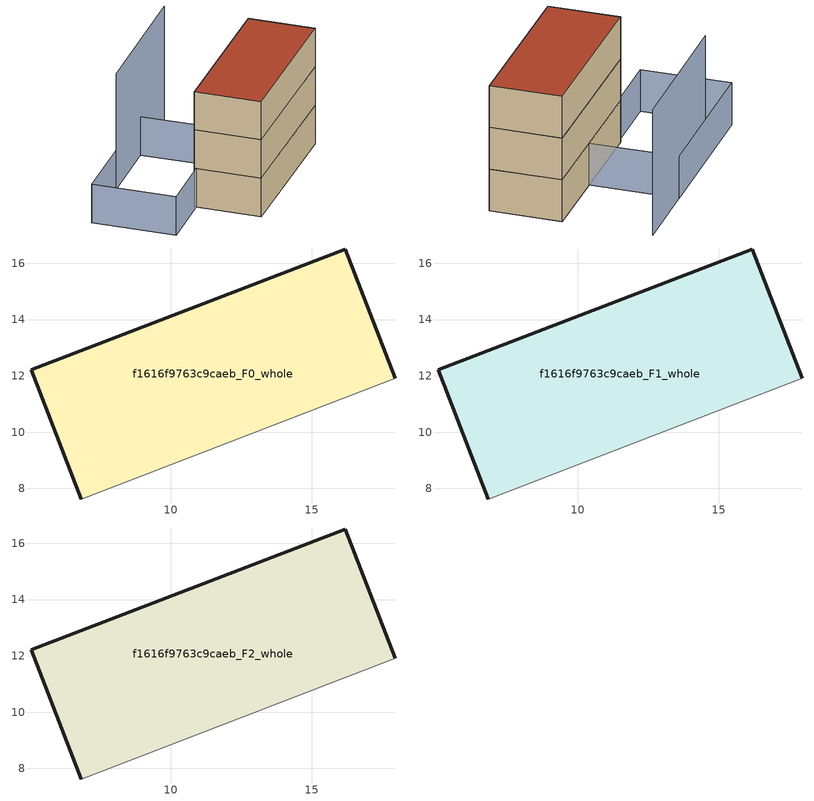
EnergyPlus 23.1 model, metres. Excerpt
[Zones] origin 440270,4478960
f1616f9763c9caeb_F0_whole
 floor ground (EU_floor_Construction): 17.97,11.91 16.2,16.5 5.04,12.22 6.8,7.62 z0
 wall outside (EU_wall_Construction): 6.8,7.62 5.04,12.22 16.2,16.5 17.97,11.91 z0:3
 wall adiabatic (EU_wall_Construction): 17.97,11.91 6.8,7.62 z0:3
f1616f9763c9caeb_F1_whole
 floor to f1616f9763c9caeb_F0_whole (EU_floor_Construction): 17.96,11.91 16.19,16.5 5.04,12.22 6.8,7.62 z3
 wall outside (EU_wall_Construction): 6.8,7.62 5.04,12.22 16.2,16.5 17.97,11.91 z3:6
 wall adiabatic (EU_wall_Construction): 17.97,11.91 6.8,7.62 z3:6
f1616f9763c9caeb_F2_whole
 floor to f1616f9763c9caeb_F1_whole (EU_floor_Construction): 17.96,11.91 16.19,16.5 5.04,12.22 6.8,7.62 z6
 wall outside (EU_wall_Construction): 6.8,7.62 5.04,12.22 16.2,16.5 17.97,11.91 z6:9
 wall adiabatic (EU_wall_Construction): 17.97,11.91 6.8,7.62 z6:9
 roof outside (EU_roof_Construction): 16.2,16.5 17.97,11.91 6.8,7.62 5.04,12.22 z9
shading: -1.41,16.17 8.83,20.2 / 8.83,20.2 11.09,14.46 / 11.09,14.46 0.86,10.43 / 0.86,10.43 -1.41,16.17 z0:3; 13.97,22.23 3.71,18.14 z0:9
[Building]
EU S2 Campaign: North Axis=0; Terrain=City; Solar Distribution=FullExterior
[Site:Location]
Madrid: Latitude=40.5; Longitude=-3.5; Time Zone=1; Elevation=609
[SizingPeriod:WeatherFileDays]
AnnualSizingPeriod: Begin Month=1; Begin Day of Month=1; End Month=12; End Day of Month=31; Day of Week for Start Day=Monday; Use Weather File Daylight Saving Period=No; Use Weather File Rain and Snow Indicators=No
[MATERIAL]
EU_InternalMass_Material: Roughness=MediumRough; Thickness=0.1; Conductivity=1; Density=1800; Specific Heat=900; Thermal Absorptance=0.9; Solar Absorptance=0.7; Visible Absorptance=0.7
[MATERIAL:NOMASS] Roughness=MediumRough; Thermal Absorptance=0.9; Solar Absorptance=0.7; Visible Absorptance=0.7
Name | Thermal Resistance
EU_wall_NoMass | 0.459673
EU_roof_NoMass | 0.495815
EU_floor_NoMass | 0.788942
[CONSTRUCTION]
EU_wall_Construction: EU_wall_NoMass
EU_roof_Construction: EU_roof_NoMass
EU_floor_Construction: EU_floor_NoMass
EU_InternalMass_Construction: EU_InternalMass_Material
[ZONE] Type=1; Multiplier=1; Ceiling Height=autocalculate; Floor Area=autocalculate; Part of Total Floor Area=Yes
Name | Volume
f1616f9763c9caeb_F0_whole | 176.528
f1616f9763c9caeb_F1_whole; f1616f9763c9caeb_F2_whole | 176.527
[INTERNALMASS] Construction=EU_InternalMass_Construction; Surface Area=58.8424
Name | Zone or ZoneList
f1616f9763c9caeb_F0_whole_EU_InternalMass | f1616f9763c9caeb_F0_whole
f1616f9763c9caeb_F1_whole_EU_InternalMass | f1616f9763c9caeb_F1_whole
f1616f9763c9caeb_F2_whole_EU_InternalMass | f1616f9763c9caeb_F2_whole
[OTHEREQUIPMENT] Fuel Type=Electricity; Design Level Calculation Method=Watts/Area; Power per Zone Floor Area=1; Fraction Latent=0; Fraction Radiant=0; Fraction Lost=0; Carbon Dioxide Generation Rate=0; EndUse Subcategory=EU_Step8_InternalGains
Name | Zone or ZoneList or Space or SpaceList | Schedule
EU_Step8_InternalGain_f1616f9763c9caeb_F0_whole_f000 | f1616f9763c9caeb_F0_whole | EU_Step8_GainSchedule_f1616f9763c9caeb_F0_whole_f000
EU_Step8_InternalGain_f1616f9763c9caeb_F1_whole_f000 | f1616f9763c9caeb_F1_whole | EU_Step8_GainSchedule_f1616f9763c9caeb_F1_whole_f000
EU_Step8_InternalGain_f1616f9763c9caeb_F2_whole_f000 | f1616f9763c9caeb_F2_whole | EU_Step8_GainSchedule_f1616f9763c9caeb_F2_whole_f000
[ZONEVENTILATION:DESIGNFLOWRATE] Schedule=EU_AlwaysOn; Design Flow Rate Calculation Method=AirChanges/Hour; Air Changes per Hour=0.719161; Ventilation Type=Natural; Fan Pressure Rise=0; Fan Total Efficiency=1; Constant Term Coefficient=1; Temperature Term Coefficient=0; Velocity Term Coefficient=0; Velocity Squared Term Coefficient=0; Minimum Indoor Temperature=-100; Maximum Indoor Temperature=100; Delta Temperature=-100; Minimum Outdoor Temperature=-100; Maximum Outdoor Temperature=100; Maximum Wind Speed=40
Name | Zone or ZoneList or Space or SpaceList
EU_ConstantAir_f1616f9763c9caeb_F0_whole | f1616f9763c9caeb_F0_whole
EU_ConstantAir_f1616f9763c9caeb_F1_whole | f1616f9763c9caeb_F1_whole
EU_ConstantAir_f1616f9763c9caeb_F2_whole | f1616f9763c9caeb_F2_whole
[HVACTEMPLATE:THERMOSTAT] Constant Heating Setpoint=20; Constant Cooling Setpoint=50
EU_HeatOnly_f1616f9763c9caeb_F0_whole; EU_HeatOnly_f1616f9763c9caeb_F1_whole; EU_HeatOnly_f1616f9763c9caeb_F2_whole
[HVACTEMPLATE:ZONE:IDEALLOADSAIRSYSTEM] System Availability Schedule=EU_AlwaysOn; Maximum Heating Supply Air Temperature=50; Minimum Cooling Supply Air Temperature=13; Maximum Heating Supply Air Humidity Ratio=0.0156; Minimum Cooling Supply Air Humidity Ratio=0.0077; Heating Limit=NoLimit; Cooling Limit=NoLimit; Heating Availability Schedule=EU_AlwaysOn; Cooling Availability Schedule=EU_CoolingOff; Dehumidification Control Type=ConstantSensibleHeatRatio; Cooling Sensible Heat Ratio=0.7; Dehumidification Setpoint=60; Humidification Control Type=None; Humidification Setpoint=30; Outdoor Air Method=None; Outdoor Air Flow Rate per Person=0.00944; Outdoor Air Flow Rate per Zone Floor Area=0; Outdoor Air Flow Rate per Zone=0; Demand Controlled Ventilation Type=None; Outdoor Air Economizer Type=NoEconomizer; Heat Recovery Type=None; Sensible Heat Recovery Effectiveness=0.7; Latent Heat Recovery Effectiveness=0.65
Name | Template Thermostat
f1616f9763c9caeb_F0_whole | EU_HeatOnly_f1616f9763c9caeb_F0_whole
f1616f9763c9caeb_F1_whole | EU_HeatOnly_f1616f9763c9caeb_F1_whole
f1616f9763c9caeb_F2_whole | EU_HeatOnly_f1616f9763c9caeb_F2_whole
[SIZING:ZONE] Zone Cooling Design Supply Air Temperature Input Method=SupplyAirTemperature; Zone Cooling Design Supply Air Temperature=13; Zone Heating Design Supply Air Temperature Input Method=SupplyAirTemperature; Zone Heating Design Supply Air Temperature=50; Zone Cooling Design Supply Air Humidity Ratio=0.008; Zone Heating Design Supply Air Humidity Ratio=0.008; Cooling Design Air Flow Method=DesignDay; Cooling Design Air Flow Rate=0; Cooling Minimum Air Flow per Zone Floor Area=0.000762; Cooling Minimum Air Flow=0; Cooling Minimum Air Flow Fraction=0.2; Heating Design Air Flow Method=DesignDay; Heating Design Air Flow Rate=0; Heating Maximum Air Flow per Zone Floor Area=0.002032; Heating Maximum Air Flow=0.141576; Heating Maximum Air Flow Fraction=0.3; Account for Dedicated Outdoor Air System=No; Dedicated Outdoor Air System Control Strategy=NeutralSupplyAir; Dedicated Outdoor Air Low Setpoint Temperature for Design=autosize; Dedicated Outdoor Air High Setpoint Temperature for Design=autosize; Zone Load Sizing Method=Sensible Load Only No Latent Load; Zone Latent Cooling Design Supply Air Humidity Ratio Input Method=HumidityRatioDifference; Zone Cooling Design Supply Air Humidity Ratio Difference=0.005; Zone Latent Heating Design Supply Air Humidity Ratio Input Method=HumidityRatioDifference; Zone Humidification Design Supply Air Humidity Ratio Difference=0.005
f1616f9763c9caeb_F0_whole; f1616f9763c9caeb_F1_whole; f1616f9763c9caeb_F2_whole
[SCHEDULE:CONSTANT]
Name | Hourly Value
EU_AlwaysOn | 1
EU_CoolingOff | 0
[SCHEDULE:FILE] Column Number=1; Rows to Skip at Top=0; Number of Hours of Data=8760; Column Separator=Comma; Interpolate to Timestep=No; Minutes per Item=60; Adjust Schedule for Daylight Savings=Yes
Name | File
EU_Step8_GainSchedule_f1616f9763c9caeb_F0_whole_f000 | ../../schedules/f1616f9763c9caeb/f1616f9763c9caeb_F0_whole_f000_gain.csv
EU_Step8_GainSchedule_f1616f9763c9caeb_F1_whole_f000 | ../../schedules/f1616f9763c9caeb/f1616f9763c9caeb_F1_whole_f000_gain.csv
EU_Step8_GainSchedule_f1616f9763c9caeb_F2_whole_f000 | ../../schedules/f1616f9763c9caeb/f1616f9763c9caeb_F2_whole_f000_gain.csv
